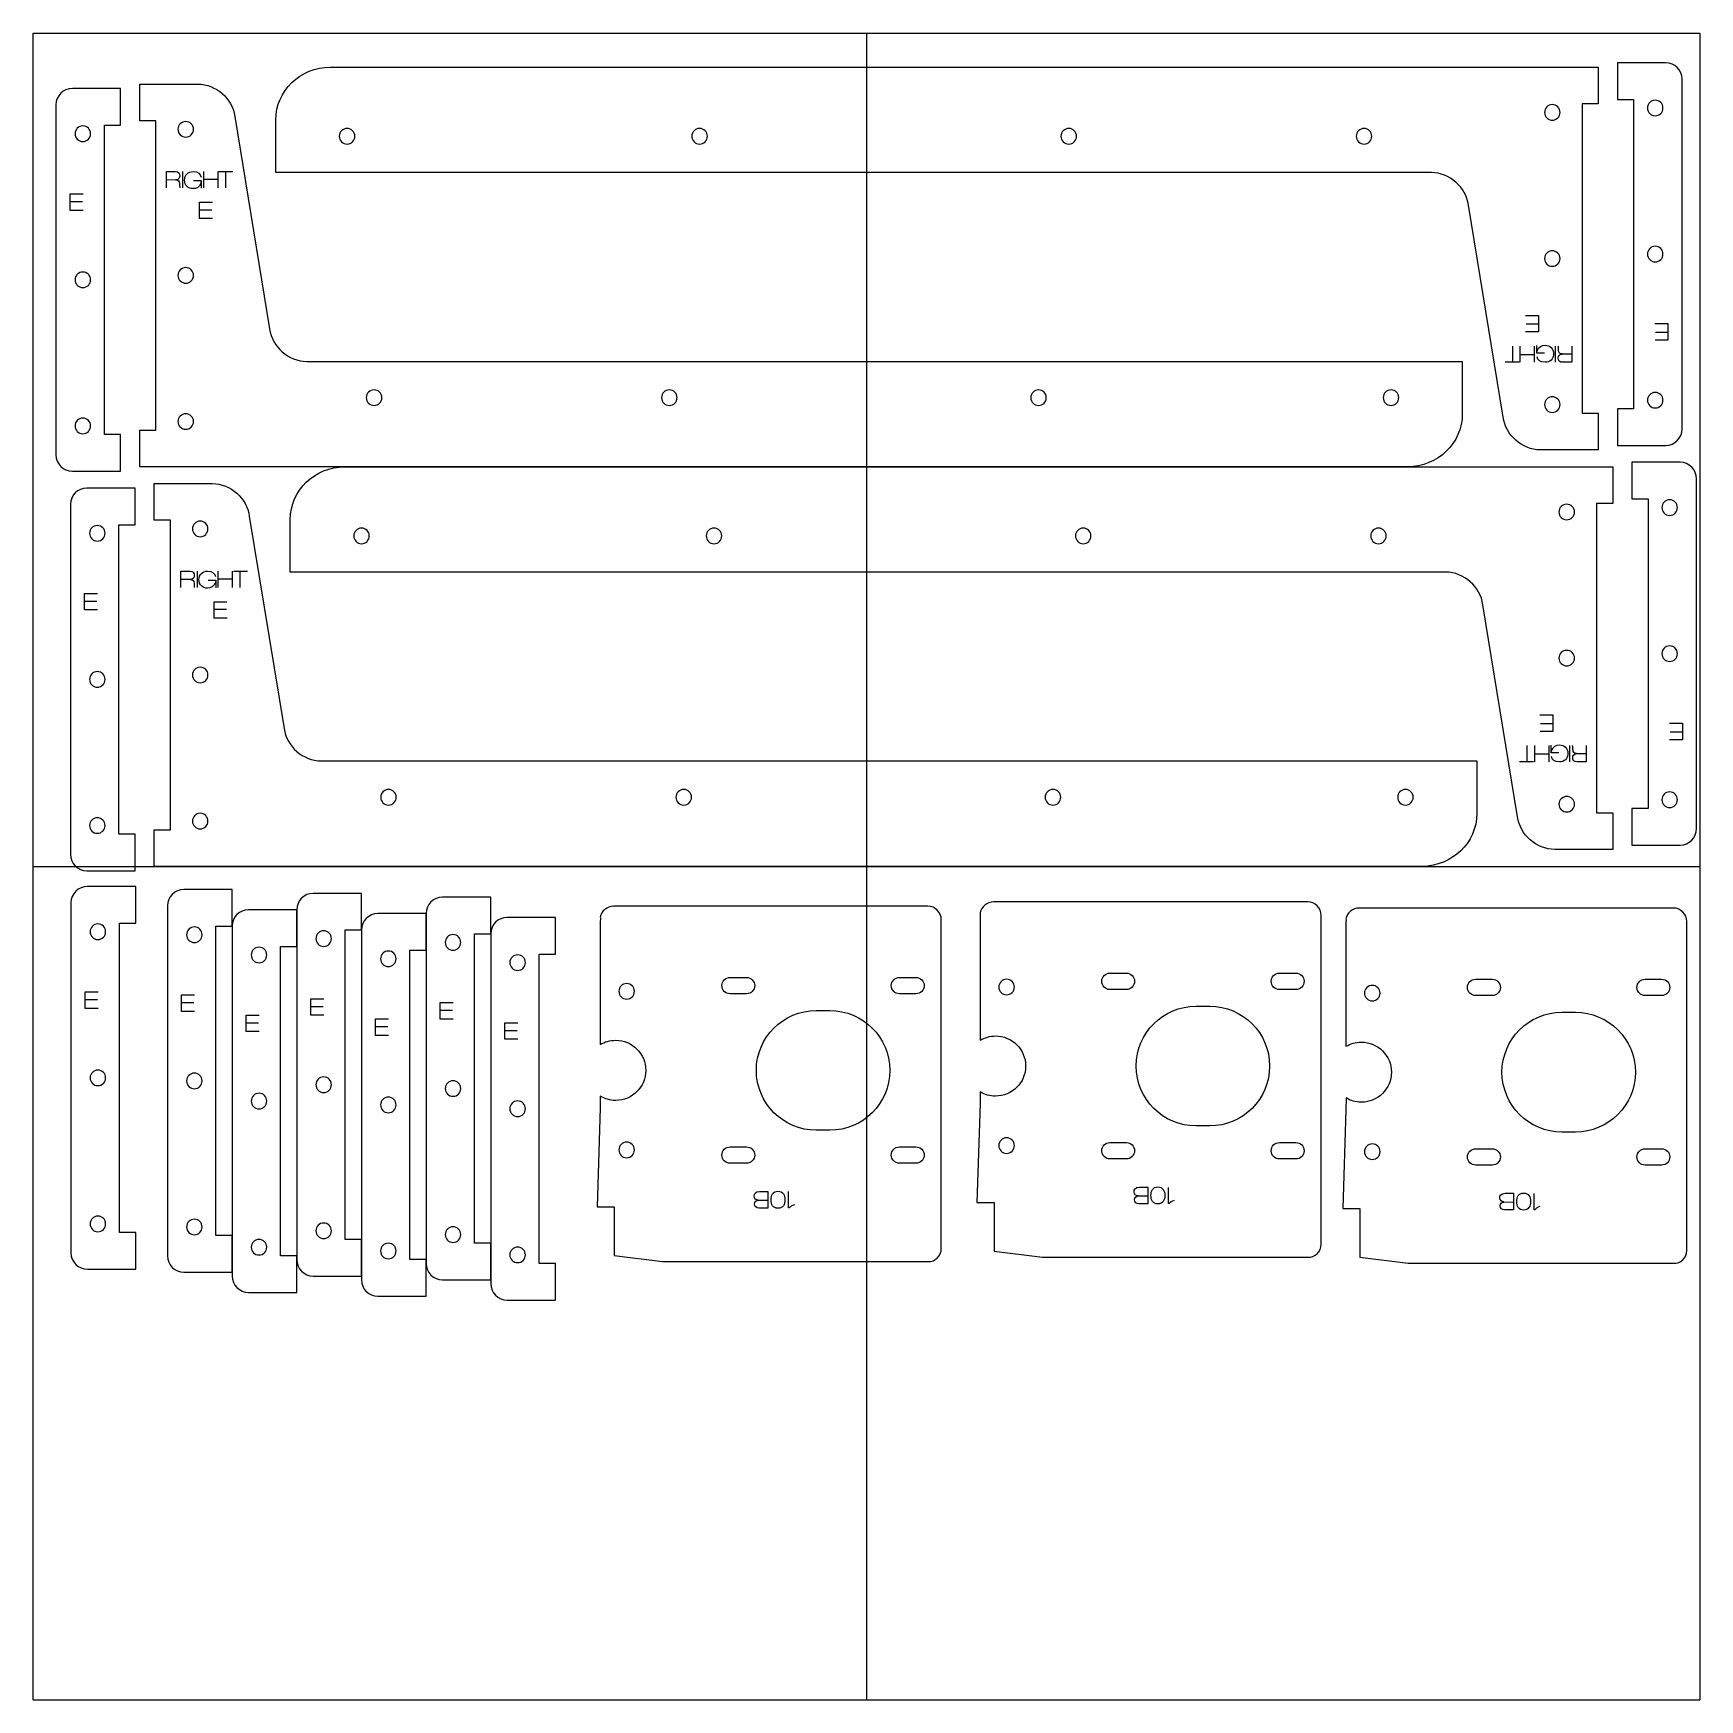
# Model space of a CAD drawing. Header units: millimetres. Extents: x 0 to 305, y -305 to 0.
import ezdxf

# ---------------------------------------------------------------- set-up
doc = ezdxf.new("R2010")
doc.units = ezdxf.units.MM
doc.layers.add('CUTS', color=1, linetype='Continuous', true_color=0xff0000)
doc.layers.add('TEXT', color=5, linetype='Continuous', true_color=0x0000ff)
doc.layers.add('laser bed referance', color=3, linetype='Continuous', lineweight=25, true_color=0x00ff00)
doc.layers.add('Referance lines', color=2, linetype='Continuous', lineweight=25, true_color=0xffff00)

msp = doc.modelspace()

# ---------------------------------------------------------------- linework, layer by layer
at = {"layer": 'CUTS', "color": 1, "lineweight": 25, "true_color": 0xff0000}
for p, q in [((235.57, -221.5), (235.57, -161.35)), ((166.08, -222.28), (166.08, -162.14)), ((302.47, -222.61), (302.47, -162.47))]:
    msp.add_line(p, q, dxfattribs=at)
for points in [[(298.59, -5.38), (289.76, -5.38), (289.76, -12.08), (292.71, -12.08), (292.71, -68.68), (289.76, -68.68), (289.76, -75.38), (298.59, -75.38)], [(54.35, -6.19), (286.25, -6.19), (286.25, -12.89), (286.25, -12.89)], [(301.59, -72.38), (301.59, -8.38), (301.59, -8.38)], [(7.14, -80.09), (15.97, -80.09), (15.97, -73.39), (13.02, -73.39), (13.02, -16.79), (15.97, -16.79), (15.97, -10.09), (7.14, -10.09)], [(19.48, -72.58), (22.43, -72.58), (22.43, -15.98), (19.48, -15.98), (19.48, -9.28), (19.48, -9.28), (30.1, -9.28)], [(4.14, -13.09), (4.14, -77.09), (4.14, -77.09)], [(36.87, -15.23), (43.23, -54.05)], [(286.25, -12.89), (283.3, -12.89), (283.3, -69.49), (286.25, -69.49), (286.25, -76.19), (286.25, -76.19), (275.63, -76.19)], [(255.73, -25.47), (248.12, -25.47), (44.35, -25.47)], [(268.86, -70.24), (262.5, -31.42)], [(50, -60), (57.61, -60), (261.38, -60)], [(251.38, -79.28), (19.48, -79.28), (19.48, -72.58), (19.48, -72.58)], [(301.23, -78.47), (292.4, -78.47), (292.4, -85.17), (295.35, -85.17), (295.35, -141.77), (292.4, -141.77), (292.4, -148.47), (301.23, -148.47)], [(56.99, -79.28), (288.9, -79.28), (288.9, -85.98), (288.9, -85.98)], [(304.23, -145.47), (304.23, -81.47), (304.23, -81.47)], [(9.78, -153.18), (18.61, -153.18), (18.61, -146.48), (15.66, -146.48), (15.66, -89.88), (18.61, -89.88), (18.61, -83.18), (9.79, -83.18)], [(22.12, -145.67), (25.07, -145.67), (25.07, -89.07), (22.12, -89.07), (22.12, -82.37), (22.12, -82.37), (32.74, -82.37)], [(6.78, -86.18), (6.78, -150.18), (6.78, -150.18)], [(39.51, -88.32), (45.87, -127.14)], [(288.9, -85.98), (285.94, -85.98), (285.94, -142.58), (288.9, -142.58), (288.9, -149.28), (288.9, -149.28), (278.28, -149.28)], [(258.37, -98.56), (250.77, -98.56), (46.99, -98.56)], [(271.5, -143.33), (265.15, -104.51)], [(52.64, -133.09), (60.25, -133.09), (264.03, -133.09)], [(254.03, -152.37), (22.12, -152.37), (22.12, -145.67), (22.12, -145.67)], [(9.89, -226.06), (18.72, -226.06), (18.72, -219.36), (15.77, -219.36), (15.77, -162.76), (18.72, -162.76), (18.72, -156.06), (9.89, -156.06)], [(27.54, -226.61), (36.36, -226.61), (36.36, -219.91), (33.41, -219.91), (33.41, -163.31), (36.36, -163.31), (36.36, -156.61), (27.54, -156.61)], [(51.19, -227.31), (60.02, -227.31), (60.02, -220.61), (57.07, -220.61), (57.07, -164.01), (60.02, -164.01), (60.02, -157.31), (51.19, -157.31)], [(74.85, -228.01), (83.67, -228.01), (83.67, -221.31), (80.72, -221.31), (80.72, -164.71), (83.67, -164.71), (83.67, -158.01), (74.85, -158.01)], [(6.89, -159.06), (6.89, -223.06), (6.89, -223.06)], [(24.54, -159.61), (24.54, -223.61), (24.54, -223.61)], [(39.36, -230.31), (48.19, -230.31), (48.19, -223.61), (45.24, -223.61), (45.24, -167.01), (48.19, -167.01), (48.19, -160.31), (39.37, -160.31)], [(48.19, -160.31), (48.19, -224.31), (48.19, -224.31)], [(63.02, -231.01), (71.84, -231.01), (71.84, -224.31), (68.89, -224.31), (68.89, -167.71), (71.84, -167.71), (71.84, -161.01), (63.02, -161.01)], [(71.84, -161.01), (71.84, -225.01), (71.84, -225.01)], [(163.61, -159.67), (106.13, -159.67)], [(173.2, -161.53), (173.2, -184.18)], [(233.1, -158.88), (175.63, -158.88)], [(300, -160), (242.53, -160)], [(36.36, -163.31), (36.36, -227.31), (36.36, -227.31)], [(60.02, -164.01), (60.02, -228.01), (60.02, -228.01)], [(86.67, -231.71), (95.5, -231.71), (95.5, -225.01), (92.55, -225.01), (92.55, -168.41), (95.5, -168.41), (95.5, -161.71), (86.67, -161.71)], [(103.71, -162.32), (103.71, -184.96)], [(240.1, -162.65), (240.1, -185.29)], [(83.67, -164.71), (83.67, -228.71), (83.67, -228.71)], [(127.44, -172.69), (130.45, -172.69), (130.45, -172.69)], [(158.44, -172.69), (161.45, -172.69), (161.45, -172.69)], [(196.93, -171.9), (199.94, -171.9), (199.94, -171.9)], [(227.93, -171.9), (230.94, -171.9), (230.94, -171.9)], [(263.83, -173.02), (266.84, -173.02), (266.84, -173.02)], [(294.83, -173.02), (297.84, -173.02), (297.84, -173.02)], [(130.45, -175.69), (127.44, -175.69)], [(161.45, -175.69), (158.44, -175.69)], [(199.94, -174.9), (196.93, -174.9)], [(230.94, -174.9), (227.93, -174.9)], [(266.84, -176.02), (263.83, -176.02)], [(297.84, -176.02), (294.83, -176.02)], [(143.2, -178.74), (145.7, -178.74), (145.7, -178.74)], [(212.69, -177.95), (215.19, -177.95), (215.19, -177.95)], [(279.59, -179.07), (282.09, -179.07), (282.09, -179.07)], [(103.71, -194.41), (103.71, -196.56), (103.11, -214.65), (106.27, -214.65), (106.27, -223.55), (115.09, -224.65), (163.61, -224.65)], [(173.21, -193.63), (173.2, -195.77), (172.6, -213.86), (175.77, -213.86), (175.77, -222.76), (184.58, -223.86), (233.1, -223.86)], [(240.11, -194.74), (240.1, -196.89), (239.5, -214.98), (242.66, -214.98), (242.66, -223.88), (251.48, -224.98), (300, -224.98)], [(145.7, -200.64), (143.2, -200.64)], [(215.19, -199.85), (212.69, -199.85)], [(282.09, -200.97), (279.59, -200.97)], [(127.44, -203.69), (130.45, -203.69), (130.45, -203.69)], [(158.44, -203.69), (161.45, -203.69), (161.45, -203.69)], [(196.93, -202.9), (199.94, -202.9), (199.94, -202.9)], [(227.93, -202.9), (230.94, -202.9), (230.94, -202.9)], [(263.83, -204.02), (266.84, -204.02), (266.84, -204.02)], [(294.83, -204.02), (297.84, -204.02), (297.84, -204.02)], [(130.45, -206.69), (127.44, -206.69)], [(161.45, -206.69), (158.44, -206.69)], [(199.94, -205.9), (196.93, -205.9)], [(230.94, -205.9), (227.93, -205.9)], [(266.84, -207.02), (263.83, -207.02)], [(297.84, -207.02), (294.83, -207.02)]]:
    msp.add_lwpolyline(points, dxfattribs=at)
for points in [[(301.59, -8.38), (301.59, -6.73), (300.24, -5.38), (298.59, -5.38)], [(44.35, -15.83), (44.35, -10.53), (48.85, -6.19), (54.35, -6.19)], [(7.14, -10.09), (5.49, -10.09), (4.14, -11.44), (4.14, -13.09)], [(30.1, -9.28), (33.4, -9.28), (36.44, -11.96), (36.87, -15.23)], [(277.84, -13.04), (277.06, -13.04), (276.42, -13.68), (276.42, -14.47)], [(276.42, -14.47), (276.42, -15.25), (277.06, -15.89), (277.84, -15.89)], [(279.27, -14.47), (279.27, -13.68), (278.63, -13.04), (277.84, -13.04)], [(277.84, -15.89), (278.63, -15.89), (279.27, -15.25), (279.27, -14.47)], [(296.67, -12.24), (295.88, -12.24), (295.24, -12.87), (295.24, -13.66)], [(295.24, -13.66), (295.24, -14.45), (295.88, -15.08), (296.67, -15.08)], [(298.09, -13.66), (298.09, -12.87), (297.46, -12.24), (296.67, -12.24)], [(296.67, -15.08), (297.46, -15.08), (298.09, -14.45), (298.09, -13.66)], [(9.06, -16.94), (8.27, -16.94), (7.63, -17.58), (7.63, -18.36)], [(10.48, -18.36), (10.48, -17.58), (9.85, -16.94), (9.06, -16.94)], [(27.88, -16.13), (27.1, -16.13), (26.46, -16.77), (26.46, -17.56)], [(26.46, -17.56), (26.46, -18.34), (27.1, -18.98), (27.88, -18.98)], [(29.31, -17.56), (29.31, -16.77), (28.67, -16.13), (27.88, -16.13)], [(27.88, -18.98), (28.67, -18.98), (29.31, -18.34), (29.31, -17.56)], [(44.35, -25.47), (44.35, -25.47), (44.35, -21.13), (44.35, -15.83)], [(57.39, -17.41), (56.6, -17.41), (55.96, -18.04), (55.96, -18.83)], [(58.81, -18.83), (58.81, -18.04), (58.18, -17.41), (57.39, -17.41)], [(121.86, -17.41), (121.08, -17.41), (120.44, -18.04), (120.44, -18.83)], [(123.29, -18.83), (123.29, -18.04), (122.65, -17.41), (121.86, -17.41)], [(189.4, -17.41), (188.61, -17.41), (187.97, -18.04), (187.97, -18.83)], [(190.82, -18.83), (190.82, -18.04), (190.18, -17.41), (189.4, -17.41)], [(243.41, -17.41), (242.62, -17.41), (241.98, -18.04), (241.98, -18.83)], [(244.83, -18.83), (244.83, -18.04), (244.19, -17.41), (243.41, -17.41)], [(7.63, -18.36), (7.63, -19.15), (8.27, -19.79), (9.06, -19.79)], [(9.06, -19.79), (9.85, -19.79), (10.48, -19.15), (10.48, -18.36)], [(55.96, -18.83), (55.96, -19.62), (56.6, -20.26), (57.39, -20.26)], [(57.39, -20.26), (58.18, -20.26), (58.81, -19.62), (58.81, -18.83)], [(120.44, -18.83), (120.44, -19.62), (121.08, -20.26), (121.86, -20.26)], [(121.86, -20.26), (122.65, -20.26), (123.29, -19.62), (123.29, -18.83)], [(187.97, -18.83), (187.97, -19.62), (188.61, -20.26), (189.4, -20.26)], [(189.4, -20.26), (190.18, -20.26), (190.82, -19.62), (190.82, -18.83)], [(241.98, -18.83), (241.98, -19.62), (242.62, -20.26), (243.41, -20.26)], [(243.41, -20.26), (244.19, -20.26), (244.83, -19.62), (244.83, -18.83)], [(262.5, -31.42), (262.08, -28.15), (259.03, -25.47), (255.73, -25.47)], [(296.67, -38.96), (295.88, -38.96), (295.24, -39.6), (295.24, -40.38)], [(298.09, -40.38), (298.09, -39.6), (297.46, -38.96), (296.67, -38.96)], [(277.84, -39.77), (277.06, -39.77), (276.42, -40.4), (276.42, -41.19)], [(276.42, -41.19), (276.42, -41.98), (277.06, -42.62), (277.84, -42.62)], [(279.27, -41.19), (279.27, -40.4), (278.63, -39.77), (277.84, -39.77)], [(277.84, -42.62), (278.63, -42.62), (279.27, -41.98), (279.27, -41.19)], [(295.24, -40.38), (295.24, -41.17), (295.88, -41.81), (296.67, -41.81)], [(296.67, -41.81), (297.46, -41.81), (298.09, -41.17), (298.09, -40.38)], [(9.06, -43.66), (8.27, -43.66), (7.63, -44.3), (7.63, -45.09)], [(7.63, -45.09), (7.63, -45.88), (8.27, -46.51), (9.06, -46.51)], [(10.48, -45.09), (10.48, -44.3), (9.85, -43.66), (9.06, -43.66)], [(9.06, -46.51), (9.85, -46.51), (10.48, -45.88), (10.48, -45.09)], [(27.88, -42.86), (27.1, -42.86), (26.46, -43.5), (26.46, -44.28)], [(26.46, -44.28), (26.46, -45.07), (27.1, -45.71), (27.88, -45.71)], [(29.31, -44.28), (29.31, -43.5), (28.67, -42.86), (27.88, -42.86)], [(27.88, -45.71), (28.67, -45.71), (29.31, -45.07), (29.31, -44.28)], [(43.23, -54.05), (43.65, -57.32), (46.7, -60), (50, -60)], [(261.38, -60), (261.38, -60), (261.38, -64.34), (261.38, -69.64)], [(62.32, -65.22), (61.54, -65.22), (60.9, -65.86), (60.9, -66.64)], [(60.9, -66.64), (60.9, -67.43), (61.54, -68.07), (62.32, -68.07)], [(63.75, -66.64), (63.75, -65.86), (63.11, -65.22), (62.32, -65.22)], [(62.32, -68.07), (63.11, -68.07), (63.75, -67.43), (63.75, -66.64)], [(116.33, -65.22), (115.55, -65.22), (114.91, -65.86), (114.91, -66.64)], [(114.91, -66.64), (114.91, -67.43), (115.54, -68.07), (116.33, -68.07)], [(117.76, -66.64), (117.76, -65.86), (117.12, -65.22), (116.33, -65.22)], [(116.33, -68.07), (117.12, -68.07), (117.76, -67.43), (117.76, -66.64)], [(183.87, -65.22), (183.08, -65.22), (182.44, -65.86), (182.44, -66.64)], [(182.44, -66.64), (182.44, -67.43), (183.08, -68.07), (183.87, -68.07)], [(185.29, -66.64), (185.29, -65.86), (184.65, -65.22), (183.87, -65.22)], [(183.87, -68.07), (184.65, -68.07), (185.29, -67.43), (185.29, -66.64)], [(248.34, -65.22), (247.55, -65.22), (246.91, -65.86), (246.91, -66.64)], [(246.91, -66.64), (246.91, -67.43), (247.55, -68.07), (248.34, -68.07)], [(249.76, -66.64), (249.76, -65.86), (249.13, -65.22), (248.34, -65.22)], [(248.34, -68.07), (249.13, -68.07), (249.76, -67.43), (249.76, -66.64)], [(277.84, -66.49), (277.06, -66.49), (276.42, -67.13), (276.42, -67.92)], [(279.27, -67.92), (279.27, -67.13), (278.63, -66.49), (277.84, -66.49)], [(296.67, -65.68), (295.88, -65.68), (295.24, -66.32), (295.24, -67.11)], [(298.09, -67.11), (298.09, -66.32), (297.46, -65.68), (296.67, -65.68)], [(27.88, -69.58), (27.1, -69.58), (26.46, -70.22), (26.46, -71.01)], [(29.31, -71.01), (29.31, -70.22), (28.67, -69.58), (27.88, -69.58)], [(261.38, -69.64), (261.38, -74.94), (256.88, -79.28), (251.38, -79.28)], [(276.42, -67.92), (276.42, -68.7), (277.06, -69.34), (277.84, -69.34)], [(277.84, -69.34), (278.63, -69.34), (279.27, -68.7), (279.27, -67.92)], [(295.24, -67.11), (295.24, -67.9), (295.88, -68.53), (296.67, -68.53)], [(296.67, -68.53), (297.46, -68.53), (298.09, -67.9), (298.09, -67.11)], [(9.06, -70.39), (8.27, -70.39), (7.63, -71.03), (7.63, -71.81)], [(7.63, -71.81), (7.63, -72.6), (8.27, -73.24), (9.06, -73.24)], [(10.48, -71.81), (10.48, -71.03), (9.85, -70.39), (9.06, -70.39)], [(9.06, -73.24), (9.85, -73.24), (10.48, -72.6), (10.48, -71.81)], [(26.46, -71.01), (26.46, -71.79), (27.1, -72.43), (27.88, -72.43)], [(27.88, -72.43), (28.67, -72.43), (29.31, -71.79), (29.31, -71.01)], [(275.63, -76.19), (272.33, -76.19), (269.29, -73.51), (268.86, -70.24)], [(298.59, -75.38), (300.24, -75.38), (301.59, -74.03), (301.59, -72.38)], [(4.14, -77.09), (4.14, -78.74), (5.49, -80.09), (7.14, -80.09)], [(304.23, -81.47), (304.23, -79.82), (302.88, -78.47), (301.23, -78.47)], [(46.99, -88.92), (46.99, -83.62), (51.49, -79.28), (56.99, -79.28)], [(9.79, -83.18), (8.13, -83.18), (6.78, -84.53), (6.78, -86.18)], [(32.74, -82.37), (36.04, -82.37), (39.09, -85.05), (39.51, -88.32)], [(299.31, -85.33), (298.53, -85.33), (297.89, -85.96), (297.89, -86.75)], [(300.74, -86.75), (300.74, -85.96), (300.1, -85.33), (299.31, -85.33)], [(280.49, -86.13), (279.7, -86.13), (279.06, -86.77), (279.06, -87.56)], [(279.06, -87.56), (279.06, -88.34), (279.7, -88.98), (280.49, -88.98)], [(281.91, -87.56), (281.91, -86.77), (281.27, -86.13), (280.49, -86.13)], [(280.49, -88.98), (281.27, -88.98), (281.91, -88.34), (281.91, -87.56)], [(297.89, -86.75), (297.89, -87.54), (298.53, -88.18), (299.31, -88.18)], [(299.31, -88.18), (300.1, -88.18), (300.74, -87.54), (300.74, -86.75)], [(11.7, -90.03), (10.92, -90.03), (10.28, -90.67), (10.28, -91.45)], [(13.13, -91.45), (13.13, -90.67), (12.49, -90.03), (11.7, -90.03)], [(30.53, -89.22), (29.74, -89.22), (29.1, -89.86), (29.1, -90.65)], [(29.1, -90.65), (29.1, -91.43), (29.74, -92.07), (30.53, -92.07)], [(31.95, -90.65), (31.95, -89.86), (31.31, -89.22), (30.53, -89.22)], [(30.53, -92.07), (31.31, -92.07), (31.95, -91.43), (31.95, -90.65)], [(46.99, -98.56), (46.99, -98.56), (46.99, -94.22), (46.99, -88.92)], [(60.03, -90.5), (59.25, -90.5), (58.61, -91.13), (58.61, -91.92)], [(61.46, -91.92), (61.46, -91.13), (60.82, -90.5), (60.03, -90.5)], [(124.51, -90.5), (123.72, -90.5), (123.08, -91.13), (123.08, -91.92)], [(125.93, -91.92), (125.93, -91.13), (125.29, -90.5), (124.51, -90.5)], [(192.04, -90.5), (191.25, -90.5), (190.61, -91.13), (190.61, -91.92)], [(193.46, -91.92), (193.46, -91.13), (192.83, -90.5), (192.04, -90.5)], [(246.05, -90.5), (245.26, -90.5), (244.62, -91.13), (244.62, -91.92)], [(247.47, -91.92), (247.47, -91.13), (246.84, -90.5), (246.05, -90.5)], [(10.28, -91.45), (10.28, -92.24), (10.91, -92.88), (11.7, -92.88)], [(11.7, -92.88), (12.49, -92.88), (13.13, -92.24), (13.13, -91.45)], [(58.61, -91.92), (58.61, -92.71), (59.25, -93.35), (60.03, -93.35)], [(60.03, -93.35), (60.82, -93.35), (61.46, -92.71), (61.46, -91.92)], [(123.08, -91.92), (123.08, -92.71), (123.72, -93.35), (124.51, -93.35)], [(124.51, -93.35), (125.29, -93.35), (125.93, -92.71), (125.93, -91.92)], [(190.61, -91.92), (190.61, -92.71), (191.25, -93.35), (192.04, -93.35)], [(192.04, -93.35), (192.83, -93.35), (193.46, -92.71), (193.46, -91.92)], [(244.62, -91.92), (244.62, -92.71), (245.26, -93.35), (246.05, -93.35)], [(246.05, -93.35), (246.84, -93.35), (247.47, -92.71), (247.47, -91.92)], [(265.15, -104.51), (264.72, -101.24), (261.67, -98.56), (258.37, -98.56)], [(299.31, -112.05), (298.53, -112.05), (297.89, -112.69), (297.89, -113.47)], [(300.74, -113.47), (300.74, -112.69), (300.1, -112.05), (299.31, -112.05)], [(280.49, -112.86), (279.7, -112.86), (279.06, -113.49), (279.06, -114.28)], [(279.06, -114.28), (279.06, -115.07), (279.7, -115.71), (280.49, -115.71)], [(281.91, -114.28), (281.91, -113.49), (281.27, -112.86), (280.49, -112.86)], [(280.49, -115.71), (281.27, -115.71), (281.91, -115.07), (281.91, -114.28)], [(297.89, -113.47), (297.89, -114.26), (298.53, -114.9), (299.31, -114.9)], [(299.31, -114.9), (300.1, -114.9), (300.74, -114.26), (300.74, -113.47)], [(11.7, -116.75), (10.92, -116.75), (10.28, -117.39), (10.28, -118.18)], [(10.28, -118.18), (10.28, -118.97), (10.91, -119.6), (11.7, -119.6)], [(13.13, -118.18), (13.13, -117.39), (12.49, -116.75), (11.7, -116.75)], [(11.7, -119.6), (12.49, -119.6), (13.13, -118.97), (13.13, -118.18)], [(30.53, -115.95), (29.74, -115.95), (29.1, -116.59), (29.1, -117.37)], [(29.1, -117.37), (29.1, -118.16), (29.74, -118.8), (30.53, -118.8)], [(31.95, -117.37), (31.95, -116.59), (31.31, -115.95), (30.53, -115.95)], [(30.53, -118.8), (31.31, -118.8), (31.95, -118.16), (31.95, -117.37)], [(45.87, -127.14), (46.3, -130.41), (49.34, -133.09), (52.64, -133.09)], [(264.03, -133.09), (264.03, -133.09), (264.03, -137.43), (264.03, -142.73)], [(64.97, -138.31), (64.18, -138.31), (63.54, -138.95), (63.54, -139.73)], [(63.54, -139.73), (63.54, -140.52), (64.18, -141.16), (64.97, -141.16)], [(66.39, -139.73), (66.39, -138.95), (65.75, -138.31), (64.97, -138.31)], [(64.97, -141.16), (65.75, -141.16), (66.39, -140.52), (66.39, -139.73)], [(118.98, -138.31), (118.19, -138.31), (117.55, -138.95), (117.55, -139.73)], [(117.55, -139.73), (117.55, -140.52), (118.19, -141.16), (118.98, -141.16)], [(120.4, -139.73), (120.4, -138.95), (119.76, -138.31), (118.98, -138.31)], [(118.98, -141.16), (119.76, -141.16), (120.4, -140.52), (120.4, -139.73)], [(186.51, -138.31), (185.72, -138.31), (185.08, -138.95), (185.08, -139.73)], [(185.08, -139.73), (185.08, -140.52), (185.72, -141.16), (186.51, -141.16)], [(187.93, -139.73), (187.93, -138.95), (187.3, -138.31), (186.51, -138.31)], [(186.51, -141.16), (187.3, -141.16), (187.93, -140.52), (187.93, -139.73)], [(250.98, -138.31), (250.19, -138.31), (249.56, -138.95), (249.56, -139.73)], [(249.56, -139.73), (249.56, -140.52), (250.19, -141.16), (250.98, -141.16)], [(252.41, -139.73), (252.41, -138.95), (251.77, -138.31), (250.98, -138.31)], [(250.98, -141.16), (251.77, -141.16), (252.41, -140.52), (252.41, -139.73)], [(280.49, -139.58), (279.7, -139.58), (279.06, -140.22), (279.06, -141.01)], [(281.91, -141.01), (281.91, -140.22), (281.27, -139.58), (280.49, -139.58)], [(299.31, -138.77), (298.53, -138.77), (297.89, -139.41), (297.89, -140.2)], [(297.89, -140.2), (297.89, -140.99), (298.53, -141.62), (299.31, -141.62)], [(300.74, -140.2), (300.74, -139.41), (300.1, -138.77), (299.31, -138.77)], [(299.31, -141.62), (300.1, -141.62), (300.74, -140.99), (300.74, -140.2)], [(30.53, -142.67), (29.74, -142.67), (29.1, -143.31), (29.1, -144.1)], [(31.95, -144.1), (31.95, -143.31), (31.31, -142.67), (30.53, -142.67)], [(264.03, -142.73), (264.03, -148.03), (259.53, -152.37), (254.03, -152.37)], [(279.06, -141.01), (279.06, -141.79), (279.7, -142.43), (280.49, -142.43)], [(280.49, -142.43), (281.27, -142.43), (281.91, -141.79), (281.91, -141.01)], [(11.7, -143.48), (10.92, -143.48), (10.28, -144.12), (10.28, -144.9)], [(10.28, -144.9), (10.28, -145.69), (10.91, -146.33), (11.7, -146.33)], [(13.13, -144.9), (13.13, -144.12), (12.49, -143.48), (11.7, -143.48)], [(11.7, -146.33), (12.49, -146.33), (13.13, -145.69), (13.13, -144.9)], [(29.1, -144.1), (29.1, -144.88), (29.74, -145.52), (30.53, -145.52)], [(30.53, -145.52), (31.31, -145.52), (31.95, -144.88), (31.95, -144.1)], [(278.28, -149.28), (274.98, -149.28), (271.93, -146.6), (271.5, -143.33)], [(301.23, -148.47), (302.88, -148.47), (304.23, -147.12), (304.23, -145.47)], [(6.78, -150.18), (6.78, -151.83), (8.13, -153.18), (9.78, -153.18)], [(9.89, -156.06), (8.24, -156.06), (6.89, -157.41), (6.89, -159.06)], [(27.54, -156.61), (25.89, -156.61), (24.54, -157.96), (24.54, -159.61)], [(51.19, -157.31), (49.54, -157.31), (48.19, -158.66), (48.19, -160.31)], [(74.85, -158.01), (73.2, -158.01), (71.84, -159.36), (71.84, -161.01)], [(39.37, -160.31), (37.71, -160.31), (36.36, -161.66), (36.36, -163.31)], [(63.02, -161.01), (61.37, -161.01), (60.02, -162.36), (60.02, -164.01)], [(106.13, -159.67), (104.93, -159.67), (103.93, -160.53), (103.71, -161.67)], [(166.08, -162.14), (166.08, -160.78), (164.97, -159.67), (163.61, -159.67)], [(175.63, -158.88), (174.42, -158.88), (173.42, -159.75), (173.2, -160.89)], [(173.2, -160.89), (173.23, -161.04), (173.2, -161.19), (173.2, -161.53)], [(235.57, -161.35), (235.57, -159.99), (234.47, -158.88), (233.1, -158.88)], [(242.53, -160), (241.32, -160), (240.32, -160.86), (240.1, -162)], [(302.47, -162.47), (302.47, -161.11), (301.36, -160), (300, -160)], [(11.81, -162.91), (11.02, -162.91), (10.38, -163.55), (10.38, -164.33)], [(10.38, -164.33), (10.38, -165.12), (11.02, -165.76), (11.81, -165.76)], [(13.23, -164.33), (13.23, -163.55), (12.6, -162.91), (11.81, -162.91)], [(11.81, -165.76), (12.6, -165.76), (13.23, -165.12), (13.23, -164.33)], [(29.46, -163.46), (28.67, -163.46), (28.03, -164.1), (28.03, -164.89)], [(30.88, -164.89), (30.88, -164.1), (30.24, -163.46), (29.46, -163.46)], [(53.11, -164.16), (52.32, -164.16), (51.68, -164.8), (51.68, -165.59)], [(54.53, -165.59), (54.53, -164.8), (53.9, -164.16), (53.11, -164.16)], [(86.67, -161.71), (85.02, -161.71), (83.67, -163.06), (83.67, -164.71)], [(103.71, -161.67), (103.74, -161.82), (103.71, -161.98), (103.71, -162.32)], [(240.1, -162), (240.13, -162.15), (240.1, -162.31), (240.1, -162.65)], [(28.03, -164.89), (28.03, -165.67), (28.67, -166.31), (29.46, -166.31)], [(29.46, -166.31), (30.24, -166.31), (30.88, -165.67), (30.88, -164.89)], [(41.28, -167.16), (40.49, -167.16), (39.86, -167.8), (39.86, -168.59)], [(42.71, -168.59), (42.71, -167.8), (42.07, -167.16), (41.28, -167.16)], [(51.68, -165.59), (51.68, -166.37), (52.32, -167.01), (53.11, -167.01)], [(53.11, -167.01), (53.9, -167.01), (54.53, -166.37), (54.53, -165.59)], [(76.76, -164.86), (75.98, -164.86), (75.34, -165.5), (75.34, -166.29)], [(75.34, -166.29), (75.34, -167.07), (75.98, -167.71), (76.76, -167.71)], [(78.19, -166.29), (78.19, -165.5), (77.55, -164.86), (76.76, -164.86)], [(76.76, -167.71), (77.55, -167.71), (78.19, -167.07), (78.19, -166.29)], [(39.86, -168.59), (39.86, -169.37), (40.49, -170.01), (41.28, -170.01)], [(41.28, -170.01), (42.07, -170.01), (42.71, -169.37), (42.71, -168.59)], [(64.94, -167.86), (64.15, -167.86), (63.51, -168.5), (63.51, -169.29)], [(63.51, -169.29), (63.51, -170.07), (64.15, -170.71), (64.94, -170.71)], [(66.36, -169.29), (66.36, -168.5), (65.72, -167.86), (64.94, -167.86)], [(64.94, -170.71), (65.72, -170.71), (66.36, -170.07), (66.36, -169.29)], [(88.59, -168.56), (87.8, -168.56), (87.16, -169.2), (87.16, -169.98)], [(87.16, -169.98), (87.16, -170.77), (87.8, -171.41), (88.59, -171.41)], [(90.01, -169.98), (90.01, -169.2), (89.38, -168.56), (88.59, -168.56)], [(88.59, -171.41), (89.38, -171.41), (90.01, -170.77), (90.01, -169.98)], [(125.94, -174.19), (125.94, -173.36), (126.61, -172.69), (127.44, -172.69)], [(130.45, -172.69), (131.28, -172.69), (131.95, -173.36), (131.95, -174.19)], [(156.94, -174.19), (156.94, -173.36), (157.61, -172.69), (158.44, -172.69)], [(161.45, -172.69), (162.28, -172.69), (162.95, -173.36), (162.95, -174.19)], [(178.02, -173.02), (177.23, -173.02), (176.6, -173.66), (176.6, -174.45)], [(179.45, -174.45), (179.45, -173.66), (178.81, -173.02), (178.02, -173.02)], [(195.43, -173.4), (195.43, -172.57), (196.1, -171.9), (196.93, -171.9)], [(196.93, -174.9), (196.1, -174.9), (195.43, -174.23), (195.43, -173.4)], [(199.94, -171.9), (200.77, -171.9), (201.44, -172.57), (201.44, -173.4)], [(201.44, -173.4), (201.44, -174.23), (200.77, -174.9), (199.94, -174.9)], [(226.43, -173.4), (226.43, -172.57), (227.1, -171.9), (227.93, -171.9)], [(227.93, -174.9), (227.1, -174.9), (226.43, -174.23), (226.43, -173.4)], [(230.94, -171.9), (231.77, -171.9), (232.44, -172.57), (232.44, -173.4)], [(232.44, -173.4), (232.44, -174.23), (231.77, -174.9), (230.94, -174.9)], [(262.33, -174.52), (262.33, -173.69), (263, -173.02), (263.83, -173.02)], [(266.84, -173.02), (267.67, -173.02), (268.34, -173.69), (268.34, -174.52)], [(293.33, -174.52), (293.33, -173.69), (294, -173.02), (294.83, -173.02)], [(297.84, -173.02), (298.67, -173.02), (299.34, -173.69), (299.34, -174.52)], [(108.53, -173.81), (107.74, -173.81), (107.1, -174.44), (107.1, -175.23)], [(107.1, -175.23), (107.1, -176.02), (107.74, -176.66), (108.53, -176.66)], [(109.95, -175.23), (109.95, -174.44), (109.31, -173.81), (108.53, -173.81)], [(108.53, -176.66), (109.31, -176.66), (109.95, -176.02), (109.95, -175.23)], [(127.44, -175.69), (126.61, -175.69), (125.94, -175.02), (125.94, -174.19)], [(131.95, -174.19), (131.95, -175.02), (131.28, -175.69), (130.45, -175.69)], [(158.44, -175.69), (157.61, -175.69), (156.94, -175.02), (156.94, -174.19)], [(162.95, -174.19), (162.95, -175.02), (162.28, -175.69), (161.45, -175.69)], [(176.6, -174.45), (176.6, -175.23), (177.23, -175.87), (178.02, -175.87)], [(178.02, -175.87), (178.81, -175.87), (179.45, -175.23), (179.45, -174.45)], [(244.92, -174.14), (244.13, -174.14), (243.49, -174.77), (243.49, -175.56)], [(243.49, -175.56), (243.49, -176.35), (244.13, -176.99), (244.92, -176.99)], [(246.34, -175.56), (246.34, -174.77), (245.71, -174.14), (244.92, -174.14)], [(244.92, -176.99), (245.71, -176.99), (246.34, -176.35), (246.34, -175.56)], [(263.83, -176.02), (263, -176.02), (262.33, -175.35), (262.33, -174.52)], [(268.34, -174.52), (268.34, -175.35), (267.67, -176.02), (266.84, -176.02)], [(294.83, -176.02), (294, -176.02), (293.33, -175.35), (293.33, -174.52)], [(299.34, -174.52), (299.34, -175.35), (298.67, -176.02), (297.84, -176.02)], [(132.25, -189.69), (132.25, -183.64), (137.15, -178.74), (143.2, -178.74)], [(145.7, -178.74), (151.75, -178.74), (156.65, -183.64), (156.65, -189.69)], [(201.74, -188.9), (201.74, -182.85), (206.64, -177.95), (212.69, -177.95)], [(215.19, -177.95), (221.24, -177.95), (226.14, -182.86), (226.14, -188.9)], [(268.64, -190.02), (268.64, -183.97), (273.54, -179.07), (279.59, -179.07)], [(282.09, -179.07), (288.14, -179.07), (293.04, -183.97), (293.04, -190.02)], [(103.71, -184.96), (104.53, -184.47), (105.49, -184.19), (106.52, -184.19)], [(106.52, -184.19), (109.56, -184.19), (112.02, -186.65), (112.02, -189.69)], [(173.2, -184.18), (174.03, -183.69), (174.98, -183.4), (176.01, -183.4)], [(176.01, -183.4), (179.05, -183.4), (181.51, -185.86), (181.51, -188.9)], [(240.1, -185.29), (240.92, -184.8), (241.88, -184.52), (242.91, -184.52)], [(242.91, -184.52), (245.95, -184.52), (248.41, -186.98), (248.41, -190.02)], [(181.51, -188.9), (181.51, -191.94), (179.05, -194.4), (176.01, -194.4)], [(212.69, -199.85), (206.64, -199.85), (201.74, -194.95), (201.74, -188.9)], [(226.14, -188.9), (226.14, -194.95), (221.24, -199.85), (215.19, -199.85)], [(11.81, -189.64), (11.02, -189.64), (10.38, -190.27), (10.38, -191.06)], [(10.38, -191.06), (10.38, -191.85), (11.02, -192.48), (11.81, -192.48)], [(13.23, -191.06), (13.23, -190.27), (12.6, -189.64), (11.81, -189.64)], [(11.81, -192.48), (12.6, -192.48), (13.23, -191.85), (13.23, -191.06)], [(29.46, -190.19), (28.67, -190.19), (28.03, -190.82), (28.03, -191.61)], [(28.03, -191.61), (28.03, -192.4), (28.67, -193.04), (29.46, -193.04)], [(30.88, -191.61), (30.88, -190.82), (30.24, -190.19), (29.46, -190.19)], [(29.46, -193.04), (30.24, -193.04), (30.88, -192.4), (30.88, -191.61)], [(53.11, -190.89), (52.32, -190.89), (51.68, -191.52), (51.68, -192.31)], [(54.53, -192.31), (54.53, -191.52), (53.9, -190.89), (53.11, -190.89)], [(76.76, -191.59), (75.98, -191.59), (75.34, -192.22), (75.34, -193.01)], [(78.19, -193.01), (78.19, -192.22), (77.55, -191.59), (76.76, -191.59)], [(112.02, -189.69), (112.02, -192.73), (109.56, -195.19), (106.52, -195.19)], [(143.2, -200.64), (137.15, -200.64), (132.25, -195.73), (132.25, -189.69)], [(156.65, -189.69), (156.65, -195.74), (151.75, -200.64), (145.7, -200.64)], [(248.41, -190.02), (248.41, -193.06), (245.95, -195.52), (242.91, -195.52)], [(279.59, -200.97), (273.54, -200.97), (268.64, -196.06), (268.64, -190.02)], [(293.04, -190.02), (293.04, -196.07), (288.14, -200.97), (282.09, -200.97)], [(41.28, -193.89), (40.49, -193.89), (39.86, -194.52), (39.86, -195.31)], [(42.71, -195.31), (42.71, -194.52), (42.07, -193.89), (41.28, -193.89)], [(51.68, -192.31), (51.68, -193.1), (52.32, -193.74), (53.11, -193.74)], [(53.11, -193.74), (53.9, -193.74), (54.53, -193.1), (54.53, -192.31)], [(64.94, -194.59), (64.15, -194.59), (63.51, -195.22), (63.51, -196.01)], [(66.36, -196.01), (66.36, -195.22), (65.72, -194.59), (64.94, -194.59)], [(75.34, -193.01), (75.34, -193.8), (75.98, -194.43), (76.76, -194.43)], [(76.76, -194.43), (77.55, -194.43), (78.19, -193.8), (78.19, -193.01)], [(106.52, -195.19), (105.49, -195.19), (104.54, -194.9), (103.71, -194.41)], [(176.01, -194.4), (174.99, -194.4), (174.03, -194.12), (173.21, -193.63)], [(242.91, -195.52), (241.88, -195.52), (240.93, -195.23), (240.11, -194.74)], [(39.86, -195.31), (39.86, -196.1), (40.49, -196.74), (41.28, -196.74)], [(41.28, -196.74), (42.07, -196.74), (42.71, -196.1), (42.71, -195.31)], [(63.51, -196.01), (63.51, -196.8), (64.15, -197.43), (64.94, -197.43)], [(64.94, -197.43), (65.72, -197.43), (66.36, -196.8), (66.36, -196.01)], [(88.59, -195.29), (87.8, -195.29), (87.16, -195.92), (87.16, -196.71)], [(87.16, -196.71), (87.16, -197.5), (87.8, -198.13), (88.59, -198.13)], [(90.01, -196.71), (90.01, -195.92), (89.38, -195.29), (88.59, -195.29)], [(88.59, -198.13), (89.38, -198.13), (90.01, -197.5), (90.01, -196.71)], [(108.53, -202.81), (107.74, -202.81), (107.1, -203.44), (107.1, -204.23)], [(109.95, -204.23), (109.95, -203.44), (109.31, -202.81), (108.53, -202.81)], [(125.94, -205.19), (125.94, -204.36), (126.61, -203.69), (127.44, -203.69)], [(130.45, -203.69), (131.28, -203.69), (131.95, -204.36), (131.95, -205.19)], [(156.94, -205.19), (156.94, -204.36), (157.61, -203.69), (158.44, -203.69)], [(161.45, -203.69), (162.28, -203.69), (162.95, -204.36), (162.95, -205.19)], [(178.02, -202.02), (177.23, -202.02), (176.6, -202.66), (176.6, -203.45)], [(176.6, -203.45), (176.6, -204.23), (177.23, -204.87), (178.02, -204.87)], [(179.45, -203.45), (179.45, -202.66), (178.81, -202.02), (178.02, -202.02)], [(178.02, -204.87), (178.81, -204.87), (179.45, -204.23), (179.45, -203.45)], [(195.43, -204.4), (195.43, -203.57), (196.1, -202.9), (196.93, -202.9)], [(199.94, -202.9), (200.77, -202.9), (201.44, -203.57), (201.44, -204.4)], [(226.43, -204.4), (226.43, -203.57), (227.1, -202.9), (227.93, -202.9)], [(230.94, -202.9), (231.77, -202.9), (232.44, -203.57), (232.44, -204.4)], [(244.92, -203.14), (244.13, -203.14), (243.49, -203.77), (243.49, -204.56)], [(246.34, -204.56), (246.34, -203.77), (245.71, -203.14), (244.92, -203.14)], [(262.33, -205.52), (262.33, -204.69), (263, -204.02), (263.83, -204.02)], [(266.84, -204.02), (267.67, -204.02), (268.34, -204.69), (268.34, -205.52)], [(293.33, -205.52), (293.33, -204.69), (294, -204.02), (294.83, -204.02)], [(297.84, -204.02), (298.67, -204.02), (299.34, -204.69), (299.34, -205.52)], [(107.1, -204.23), (107.1, -205.02), (107.74, -205.66), (108.53, -205.66)], [(108.53, -205.66), (109.31, -205.66), (109.95, -205.02), (109.95, -204.23)], [(127.44, -206.69), (126.61, -206.69), (125.94, -206.02), (125.94, -205.19)], [(131.95, -205.19), (131.95, -206.02), (131.28, -206.69), (130.45, -206.69)], [(158.44, -206.69), (157.61, -206.69), (156.94, -206.02), (156.94, -205.19)], [(162.95, -205.19), (162.95, -206.02), (162.28, -206.69), (161.45, -206.69)], [(196.93, -205.9), (196.1, -205.9), (195.43, -205.23), (195.43, -204.4)], [(201.44, -204.4), (201.44, -205.23), (200.77, -205.9), (199.94, -205.9)], [(227.93, -205.9), (227.1, -205.9), (226.43, -205.23), (226.43, -204.4)], [(232.44, -204.4), (232.44, -205.23), (231.77, -205.9), (230.94, -205.9)], [(243.49, -204.56), (243.49, -205.35), (244.13, -205.99), (244.92, -205.99)], [(244.92, -205.99), (245.71, -205.99), (246.34, -205.35), (246.34, -204.56)], [(263.83, -207.02), (263, -207.02), (262.33, -206.35), (262.33, -205.52)], [(268.34, -205.52), (268.34, -206.35), (267.67, -207.02), (266.84, -207.02)], [(294.83, -207.02), (294, -207.02), (293.33, -206.35), (293.33, -205.52)], [(299.34, -205.52), (299.34, -206.35), (298.67, -207.02), (297.84, -207.02)], [(11.81, -216.36), (11.02, -216.36), (10.38, -217), (10.38, -217.78)], [(13.23, -217.78), (13.23, -217), (12.6, -216.36), (11.81, -216.36)], [(10.38, -217.78), (10.38, -218.57), (11.02, -219.21), (11.81, -219.21)], [(11.81, -219.21), (12.6, -219.21), (13.23, -218.57), (13.23, -217.78)], [(29.46, -216.91), (28.67, -216.91), (28.03, -217.55), (28.03, -218.34)], [(28.03, -218.34), (28.03, -219.12), (28.67, -219.76), (29.46, -219.76)], [(30.88, -218.34), (30.88, -217.55), (30.24, -216.91), (29.46, -216.91)], [(29.46, -219.76), (30.24, -219.76), (30.88, -219.12), (30.88, -218.34)], [(53.11, -217.61), (52.32, -217.61), (51.68, -218.25), (51.68, -219.03)], [(51.68, -219.03), (51.68, -219.82), (52.32, -220.46), (53.11, -220.46)], [(54.53, -219.03), (54.53, -218.25), (53.9, -217.61), (53.11, -217.61)], [(53.11, -220.46), (53.9, -220.46), (54.53, -219.82), (54.53, -219.03)], [(76.76, -218.31), (75.98, -218.31), (75.34, -218.95), (75.34, -219.73)], [(78.19, -219.73), (78.19, -218.95), (77.55, -218.31), (76.76, -218.31)], [(41.28, -220.61), (40.49, -220.61), (39.86, -221.25), (39.86, -222.03)], [(39.86, -222.03), (39.86, -222.82), (40.49, -223.46), (41.28, -223.46)], [(42.71, -222.03), (42.71, -221.25), (42.07, -220.61), (41.28, -220.61)], [(41.28, -223.46), (42.07, -223.46), (42.71, -222.82), (42.71, -222.03)], [(64.94, -221.31), (64.15, -221.31), (63.51, -221.95), (63.51, -222.73)], [(66.36, -222.73), (66.36, -221.95), (65.72, -221.31), (64.94, -221.31)], [(75.34, -219.73), (75.34, -220.52), (75.98, -221.16), (76.76, -221.16)], [(76.76, -221.16), (77.55, -221.16), (78.19, -220.52), (78.19, -219.73)], [(88.59, -222.01), (87.8, -222.01), (87.16, -222.65), (87.16, -223.43)], [(90.01, -223.43), (90.01, -222.65), (89.38, -222.01), (88.59, -222.01)], [(163.61, -224.65), (164.97, -224.75), (166.08, -223.64), (166.08, -222.28)], [(233.1, -223.86), (234.46, -223.96), (235.57, -222.86), (235.57, -221.5)], [(6.89, -223.06), (6.89, -224.71), (8.24, -226.06), (9.89, -226.06)], [(24.54, -223.61), (24.54, -225.26), (25.89, -226.61), (27.54, -226.61)], [(48.19, -224.31), (48.19, -225.96), (49.54, -227.31), (51.19, -227.31)], [(63.51, -222.73), (63.51, -223.52), (64.15, -224.16), (64.94, -224.16)], [(64.94, -224.16), (65.72, -224.16), (66.36, -223.52), (66.36, -222.73)], [(71.84, -225.01), (71.84, -226.66), (73.19, -228.01), (74.85, -228.01)], [(87.16, -223.43), (87.16, -224.22), (87.8, -224.86), (88.59, -224.86)], [(88.59, -224.86), (89.38, -224.86), (90.01, -224.22), (90.01, -223.43)], [(300, -224.98), (301.36, -225.08), (302.47, -223.98), (302.47, -222.61)], [(36.36, -227.31), (36.36, -228.96), (37.71, -230.31), (39.36, -230.31)], [(60.02, -228.01), (60.02, -229.66), (61.37, -231.01), (63.02, -231.01)], [(83.67, -228.71), (83.67, -230.36), (85.02, -231.71), (86.67, -231.71)]]:
    msp.add_open_spline(points, degree=3, dxfattribs=at)
at = {"layer": 'laser bed referance'}
for p, q in [((0, -304.8), (0, 0)), ((0, 0), (304.8, 0)), ((304.8, 0), (304.8, -304.8)), ((0, -304.8), (304.8, -304.8))]:
    msp.add_line(p, q, dxfattribs=at)
at = {"layer": 'Referance lines'}
for p, q in [((152.4, 0), (152.4, -304.8)), ((0, -152.4), (304.8, -152.4))]:
    msp.add_line(p, q, dxfattribs=at)
at = {"layer": 'TEXT', "color": 5, "lineweight": 25, "true_color": 0x0000ff}
for points in [[(24.33, -28.28), (24.33, -25.29), (25.97, -25.29)], [(26.08, -26.82), (24.33, -26.83)], [(26.09, -26.82), (26.08, -26.82)], [(27.3, -25.29), (27.3, -28.28)], [(29.32, -26.94), (30.72, -26.94), (30.72, -28.34)], [(31.18, -28.28), (31.18, -25.29)], [(31.18, -26.68), (33.74, -26.68)], [(33.74, -25.29), (33.74, -28.28)], [(33.94, -25.29), (36.52, -25.29)], [(35.19, -28.28), (35.19, -25.32)], [(9.11, -32.38), (6.73, -32.38), (6.73, -29.36), (9.09, -29.36)], [(6.73, -30.76), (8.99, -30.76)], [(32.8, -33.89), (30.42, -33.89), (30.42, -30.87), (32.78, -30.87)], [(30.42, -32.27), (32.68, -32.27)], [(272.93, -51.59), (275.3, -51.59), (275.3, -54.61), (272.95, -54.61)], [(275.3, -53.2), (273.05, -53.2)], [(296.62, -53.1), (299, -53.1), (299, -56.12), (296.64, -56.12)], [(299, -54.71), (296.74, -54.71)], [(270.54, -57.2), (270.54, -60.16)], [(271.99, -60.18), (271.99, -57.2)], [(274.55, -57.2), (274.55, -60.18)], [(276.41, -58.53), (275.01, -58.53), (275.01, -57.13)], [(278.43, -60.18), (278.43, -57.2)], [(281.4, -57.2), (281.4, -60.18), (279.76, -60.18)], [(271.79, -60.18), (269.21, -60.18)], [(274.55, -58.79), (271.99, -58.79)], [(279.64, -58.66), (279.65, -58.65)], [(279.65, -58.65), (281.4, -58.64)], [(26.97, -101.37), (26.97, -98.38), (28.62, -98.38)], [(28.73, -99.91), (26.97, -99.92)], [(28.73, -99.91), (28.72, -99.91)], [(29.94, -98.38), (29.94, -101.37)], [(31.96, -100.03), (33.36, -100.03), (33.36, -101.43)], [(33.82, -101.37), (33.82, -98.38)], [(33.82, -99.77), (36.38, -99.77)], [(36.38, -98.38), (36.38, -101.37)], [(36.59, -98.38), (39.16, -98.38)], [(37.83, -101.37), (37.83, -98.41)], [(11.75, -105.47), (9.38, -105.47), (9.38, -102.45), (11.73, -102.45)], [(9.38, -103.85), (11.63, -103.85)], [(35.44, -106.98), (33.07, -106.98), (33.07, -103.96), (35.42, -103.96)], [(33.07, -105.36), (35.32, -105.36)], [(275.57, -124.68), (277.95, -124.68), (277.95, -127.7), (275.6, -127.7)], [(277.95, -126.29), (275.69, -126.29)], [(299.26, -126.19), (301.64, -126.19), (301.64, -129.21), (299.29, -129.21)], [(301.64, -127.8), (299.38, -127.8)], [(273.18, -130.29), (273.18, -133.25)], [(274.63, -133.27), (274.63, -130.29)], [(277.19, -130.29), (277.19, -133.27)], [(279.06, -131.62), (277.65, -131.62), (277.65, -130.22)], [(281.08, -133.27), (281.08, -130.29)], [(284.04, -130.29), (284.04, -133.27), (282.4, -133.27)], [(274.43, -133.27), (271.85, -133.27)], [(277.19, -131.88), (274.63, -131.88)], [(282.29, -131.74), (284.04, -131.73)], [(282.29, -131.75), (282.29, -131.74)], [(11.86, -178.35), (9.48, -178.35), (9.48, -175.33), (11.84, -175.33)], [(9.48, -176.73), (11.74, -176.73)], [(29.51, -178.9), (27.13, -178.9), (27.13, -175.88), (29.48, -175.88)], [(53.16, -179.6), (50.78, -179.6), (50.78, -176.58), (53.14, -176.58)], [(27.13, -177.28), (29.38, -177.28)], [(41.33, -182.6), (38.96, -182.6), (38.96, -179.58), (41.31, -179.58)], [(50.78, -177.98), (53.04, -177.98)], [(76.81, -180.3), (74.44, -180.3), (74.44, -177.28), (76.79, -177.28)], [(74.44, -178.68), (76.69, -178.68)], [(38.96, -180.98), (41.21, -180.98)], [(64.99, -183.3), (62.61, -183.3), (62.61, -180.28), (64.96, -180.28)], [(62.61, -181.68), (64.86, -181.68)], [(88.64, -184), (86.26, -184), (86.26, -180.98), (88.62, -180.98)], [(86.26, -182.38), (88.52, -182.38)], [(132.85, -211.85), (134.38, -211.85), (134.38, -214.87), (134.38, -214.87)], [(138.26, -214.85), (138.15, -214.85), (138.15, -211.87)], [(202.09, -212.65), (202.09, -212.64)], [(202.09, -212.65), (203.88, -212.65)], [(202.34, -211.06), (203.88, -211.06), (203.88, -214.09), (203.88, -214.09)], [(207.75, -214.06), (207.64, -214.06), (207.64, -211.09)], [(269.24, -212.18), (270.77, -212.18), (270.77, -215.2), (270.77, -215.2)], [(274.65, -215.18), (274.54, -215.18), (274.54, -212.2)], [(132.6, -213.43), (134.38, -213.44)], [(132.6, -213.44), (132.6, -213.43)], [(134.38, -214.87), (132.74, -214.87)], [(203.88, -214.09), (202.23, -214.09)], [(268.99, -213.76), (270.77, -213.77)], [(268.99, -213.77), (268.99, -213.76)], [(270.77, -215.2), (269.13, -215.2)]]:
    msp.add_lwpolyline(points, dxfattribs=at)
for points in [[(25.97, -25.29), (26.57, -25.29), (26.8, -25.57), (26.8, -26.1)], [(26.08, -26.82), (26.54, -26.83), (26.74, -27.04), (26.74, -27.45)], [(26.8, -26.1), (26.8, -26.39), (26.61, -26.79), (26.09, -26.82)], [(27.66, -26.85), (27.66, -25.86), (28.35, -25.29), (29.21, -25.29)], [(29.21, -28.41), (28.35, -28.41), (27.66, -27.84), (27.66, -26.85)], [(29.21, -25.29), (30.14, -25.29), (30.57, -25.7), (30.68, -26.28)], [(30.72, -26.94), (30.68, -27.29), (30.62, -27.44), (30.62, -27.44)], [(26.74, -27.45), (26.74, -27.56), (26.75, -28.15), (26.81, -28.28)], [(30.62, -27.44), (30.41, -28.13), (29.83, -28.41), (29.21, -28.41)], [(275.11, -58.03), (275.32, -57.35), (275.9, -57.06), (276.52, -57.06)], [(276.52, -57.06), (277.37, -57.06), (278.07, -57.64), (278.07, -58.62)], [(278.99, -58.02), (278.99, -57.91), (278.98, -57.32), (278.92, -57.2)], [(275.01, -58.53), (275.05, -58.18), (275.11, -58.03), (275.11, -58.03)], [(276.52, -60.18), (275.59, -60.18), (275.16, -59.77), (275.05, -59.19)], [(278.07, -58.62), (278.07, -59.61), (277.37, -60.18), (276.52, -60.18)], [(278.93, -59.37), (278.93, -59.08), (279.12, -58.69), (279.64, -58.66)], [(279.76, -60.18), (279.16, -60.18), (278.93, -59.9), (278.93, -59.37)], [(279.65, -58.65), (279.19, -58.64), (278.99, -58.43), (278.99, -58.02)], [(28.62, -98.38), (29.21, -98.38), (29.44, -98.66), (29.44, -99.2)], [(28.72, -99.91), (29.18, -99.92), (29.39, -100.13), (29.39, -100.54)], [(29.44, -99.2), (29.44, -99.48), (29.25, -99.88), (28.73, -99.91)], [(29.39, -100.54), (29.39, -100.65), (29.39, -101.24), (29.45, -101.37)], [(30.3, -99.94), (30.3, -98.95), (31, -98.38), (31.85, -98.38)], [(31.85, -101.5), (31, -101.5), (30.3, -100.93), (30.3, -99.94)], [(31.85, -98.38), (32.78, -98.38), (33.21, -98.79), (33.32, -99.37)], [(33.26, -100.53), (33.05, -101.22), (32.47, -101.5), (31.85, -101.5)], [(33.36, -100.03), (33.32, -100.38), (33.26, -100.53), (33.26, -100.53)], [(277.75, -131.12), (277.96, -130.44), (278.54, -130.15), (279.16, -130.15)], [(279.16, -130.15), (280.02, -130.15), (280.71, -130.73), (280.71, -131.71)], [(281.63, -131.11), (281.63, -131), (281.62, -130.41), (281.56, -130.29)], [(277.65, -131.62), (277.69, -131.27), (277.75, -131.12), (277.75, -131.12)], [(279.16, -133.27), (278.23, -133.27), (277.8, -132.86), (277.69, -132.28)], [(280.71, -131.71), (280.71, -132.7), (280.02, -133.27), (279.16, -133.27)], [(281.57, -132.46), (281.57, -132.17), (281.77, -131.78), (282.29, -131.75)], [(282.4, -133.27), (281.8, -133.27), (281.57, -132.99), (281.57, -132.46)], [(282.29, -131.74), (281.83, -131.73), (281.63, -131.52), (281.63, -131.11)], [(131.84, -212.67), (131.84, -212.32), (132.06, -211.85), (132.85, -211.85)], [(132.6, -213.43), (132.2, -213.41), (131.84, -213.2), (131.84, -212.67)], [(134.94, -213.36), (134.94, -212.52), (135.28, -211.8), (136.21, -211.8)], [(136.21, -211.8), (137.14, -211.8), (137.47, -212.52), (137.47, -213.36)], [(201.33, -211.89), (201.33, -211.53), (201.55, -211.06), (202.34, -211.06)], [(202.09, -212.64), (201.7, -212.63), (201.33, -212.42), (201.33, -211.89)], [(201.42, -213.34), (201.42, -212.98), (201.74, -212.64), (202.09, -212.65)], [(202.23, -214.09), (201.76, -214.09), (201.42, -213.83), (201.42, -213.34)], [(204.43, -212.58), (204.43, -211.74), (204.77, -211.02), (205.7, -211.02)], [(205.7, -214.13), (204.77, -214.13), (204.43, -213.41), (204.43, -212.58)], [(205.7, -211.02), (206.63, -211.02), (206.96, -211.74), (206.96, -212.58)], [(206.96, -212.58), (206.96, -213.41), (206.63, -214.13), (205.7, -214.13)], [(268.23, -213), (268.23, -212.65), (268.45, -212.18), (269.24, -212.18)], [(268.99, -213.76), (268.6, -213.74), (268.23, -213.53), (268.23, -213)], [(271.33, -213.69), (271.33, -212.85), (271.67, -212.13), (272.6, -212.13)], [(272.6, -212.13), (273.53, -212.13), (273.86, -212.85), (273.86, -213.69)], [(131.93, -214.12), (131.93, -213.77), (132.24, -213.43), (132.6, -213.44)], [(132.74, -214.87), (132.26, -214.87), (131.93, -214.61), (131.93, -214.12)], [(136.21, -214.92), (135.28, -214.92), (134.94, -214.2), (134.94, -213.36)], [(137.47, -213.36), (137.47, -214.2), (137.14, -214.92), (136.21, -214.92)], [(139.2, -214.29), (138.74, -214.4), (138.43, -214.64), (138.26, -214.85)], [(208.69, -213.5), (208.23, -213.62), (207.93, -213.86), (207.75, -214.06)], [(268.32, -214.45), (268.32, -214.1), (268.63, -213.76), (268.99, -213.77)], [(269.13, -215.2), (268.65, -215.2), (268.32, -214.94), (268.32, -214.45)], [(272.6, -215.25), (271.67, -215.25), (271.33, -214.53), (271.33, -213.69)], [(273.86, -213.69), (273.86, -214.53), (273.53, -215.25), (272.6, -215.25)], [(275.59, -214.62), (275.13, -214.73), (274.83, -214.97), (274.65, -215.18)]]:
    msp.add_open_spline(points, degree=3, dxfattribs=at)

doc.saveas('drawing.dxf')
